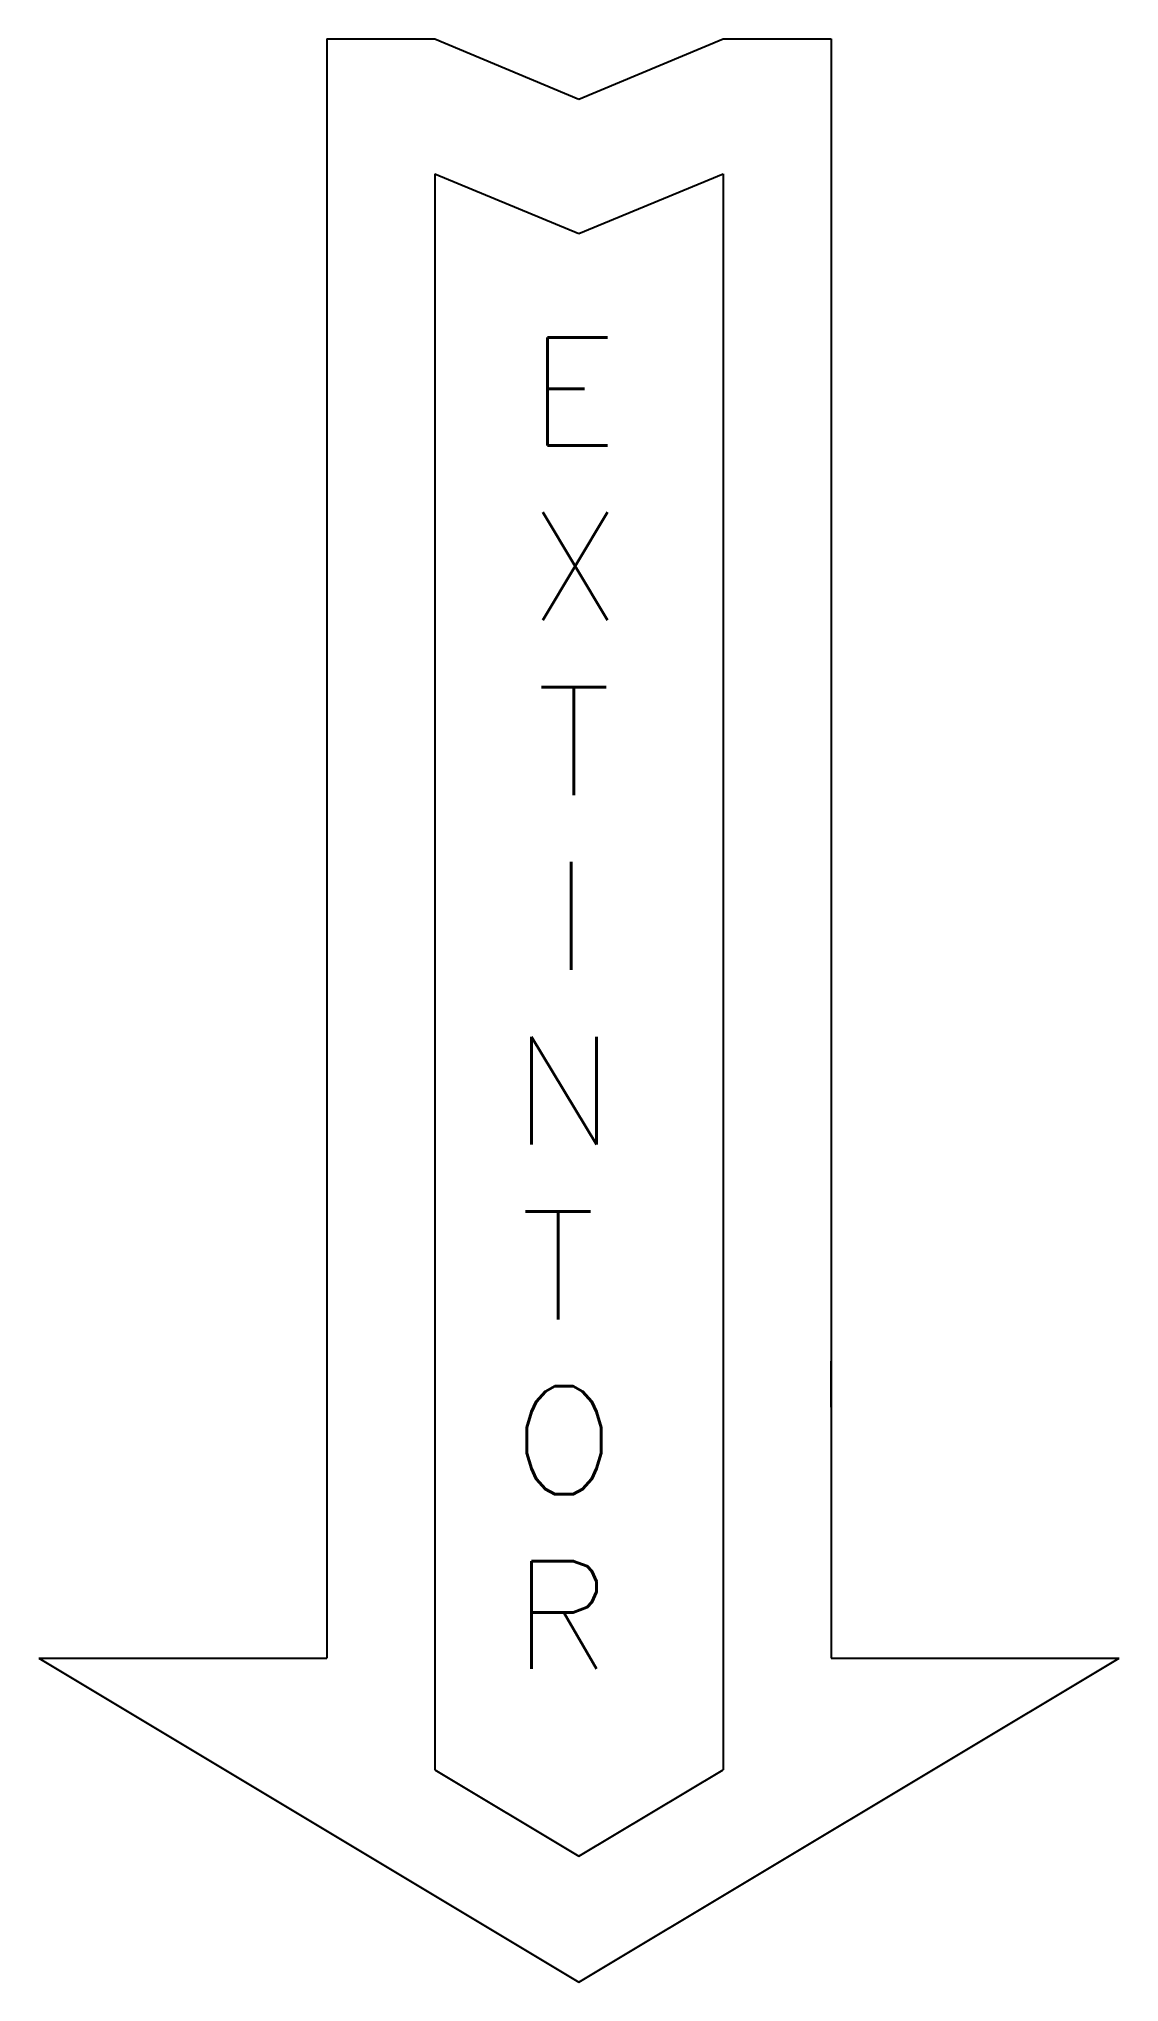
# Model space of a CAD drawing. Header units: millimetres. Extents: x -6826.681 to -6826.381, y -598.26 to -597.72.
import ezdxf

# ---------------------------------------------------------------- set-up
doc = ezdxf.new("R2010")
doc.units = ezdxf.units.MM
doc.layers.add('INCÊNDIO_DETALHES', color=7, linetype='Continuous')
doc.styles.add('R60', font='romans.shx')

msp = doc.modelspace()

# ---------------------------------------------------------------- linework, layer by layer
at = {"layer": 'INCÊNDIO_DETALHES', "color": 3, "linetype": 'Continuous'}
for p, q in [((-6826.60084, -597.72018), (-6826.60084, -598.17018)), ((-6826.60084, -597.72018), (-6826.57084, -597.72018)), ((-6826.57084, -597.72018), (-6826.53084, -597.73694)), ((-6826.53084, -597.73694), (-6826.49084, -597.72018)), ((-6826.49084, -597.72018), (-6826.46084, -597.72018)), ((-6826.46084, -597.72018), (-6826.46084, -598.17018)), ((-6826.57084, -597.75768), (-6826.53084, -597.77422)), ((-6826.57084, -597.75768), (-6826.57084, -598.20119)), ((-6826.53084, -597.77422), (-6826.49084, -597.75768)), ((-6826.49084, -597.75768), (-6826.49084, -598.20119)), ((-6826.68084, -598.17018), (-6826.60084, -598.17018)), ((-6826.68084, -598.17018), (-6826.53084, -598.26018)), ((-6826.53084, -598.26018), (-6826.38084, -598.17018)), ((-6826.46084, -598.17018), (-6826.38084, -598.17018)), ((-6826.57084, -598.20119), (-6826.53084, -598.22519)), ((-6826.53084, -598.22519), (-6826.49084, -598.20119))]:
    msp.add_line(p, q, dxfattribs=at)
at = {"layer": 'INCÊNDIO_DETALHES', "linetype": 'Continuous'}
msp.add_line((-6826.46084, -598.10042), (-6826.46084, -598.08766), dxfattribs=at)

# ---------------------------------------------------------------- texts
at = {"layer": 'INCÊNDIO_DETALHES', "color": 4, "linetype": 'Continuous', "style": 'R60'}
for s, p in [('E', (-6826.54476, -597.83316)), ('X', (-6826.54476, -597.88173)), ('T', (-6826.54257, -597.93031)), ('I', (-6826.53818, -597.97888)), ('N', (-6826.54915, -598.02745)), ('T', (-6826.54695, -598.07602)), ('O', (-6826.54915, -598.12459)), ('R', (-6826.54915, -598.17316))]:
    msp.add_text(s, height=0.03, dxfattribs=at).set_placement(p)

doc.saveas('drawing.dxf')
